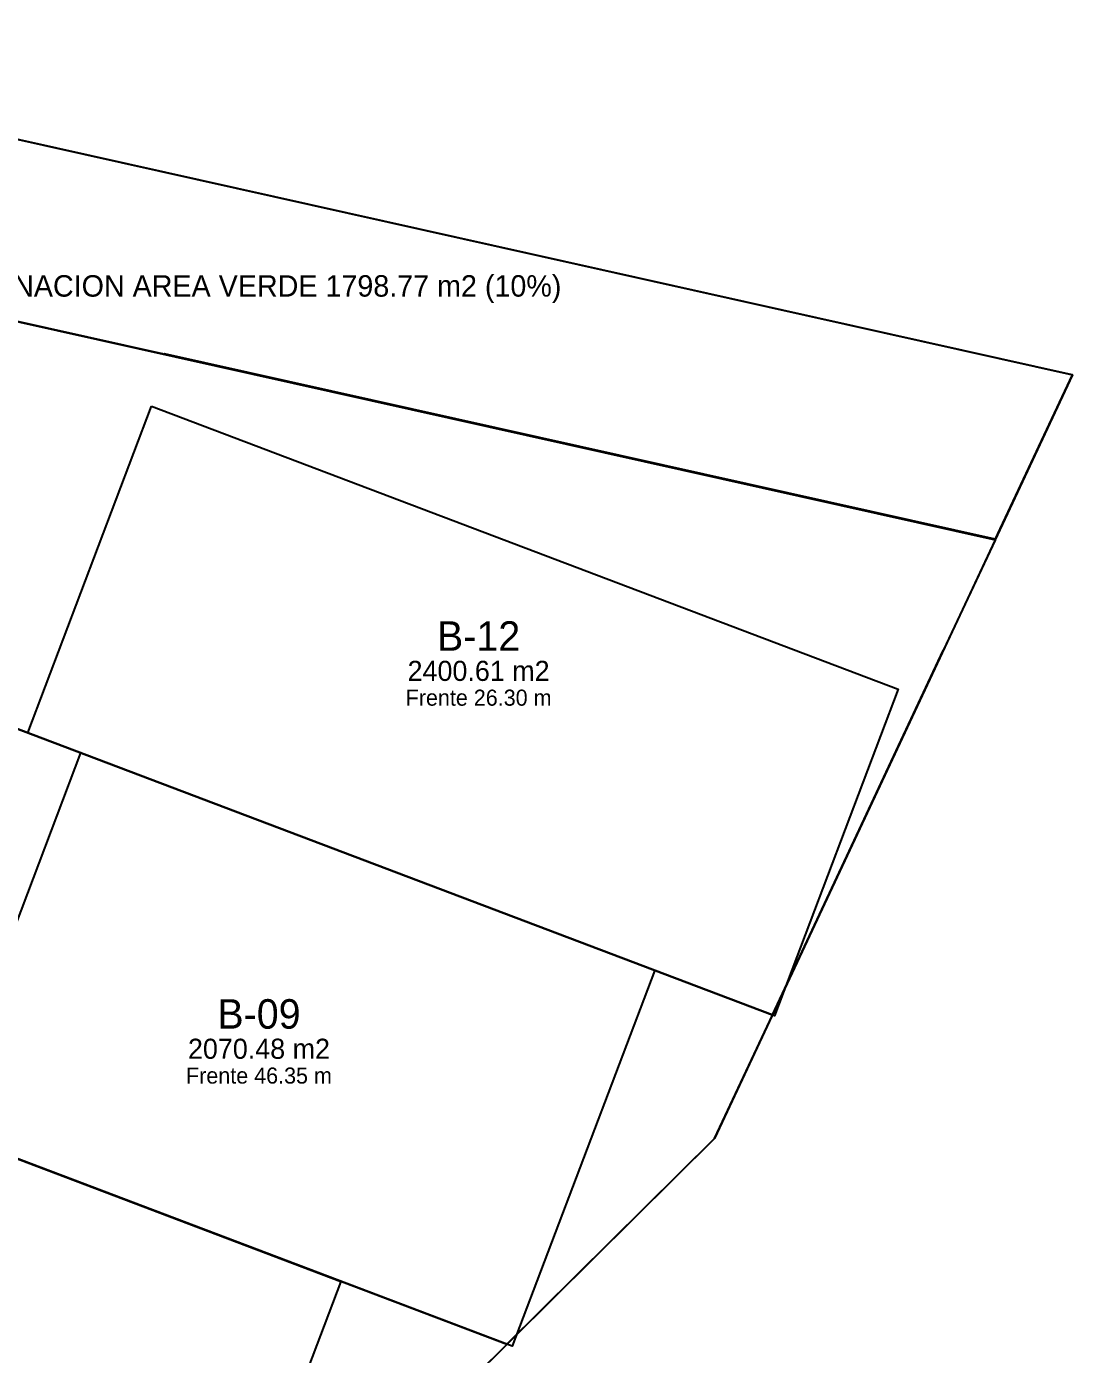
# Model space of a CAD drawing. Header units: metres. Extents: x 357856 to 358234, y 2285113 to 2285465.
# Drawn here: x 358156 to 358234, y 2285366.1 to 2285465.1 of the extents above; entities that cross this region are included whole.
import ezdxf
from ezdxf.enums import TextEntityAlignment as Align

# ---------------------------------------------------------------- set-up
doc = ezdxf.new("R2010")
doc.units = ezdxf.units.M
for name, color, linetype in [('BODEGA-HUELLA', 30, 'Continuous'), ('DONACION-AREA-VERDE', 3, 'Continuous'), ('LOTES', 2, 'Continuous'), ('POLIGONO', 5, 'Continuous'), ('TEXTO', 7, 'Continuous')]:
    doc.layers.add(name, color=color, linetype=linetype)

msp = doc.modelspace()

# ---------------------------------------------------------------- linework, layer by layer
at = {"layer": 'BODEGA-HUELLA'}
for points in [[(358165.326, 2285436.801), (358221.047, 2285415.686), (358211.815, 2285391.325), (358156.095, 2285412.44), (358165.326, 2285436.801)], [(358160.068, 2285410.934), (358202.871, 2285394.714), (358192.24, 2285366.661), (358149.437, 2285382.881), (358160.068, 2285410.934)], [(358123.645, 2285392.655), (358179.459, 2285371.504), (358168.829, 2285343.451), (358113.014, 2285364.601), (358123.645, 2285392.655)]]:
    msp.add_lwpolyline(points, close=True, dxfattribs=at)
at = {"layer": 'DONACION-AREA-VERDE'}
msp.add_lwpolyline([(358114.692, 2285452.191), (358228.263, 2285426.85), (358228.263, 2285426.85), (358228.263, 2285426.85), (358228.264, 2285426.85), (358228.265, 2285426.85), (358228.266, 2285426.85), (358228.267, 2285426.85), (358228.268, 2285426.851), (358228.269, 2285426.851), (358228.27, 2285426.851), (358228.271, 2285426.852), (358228.271, 2285426.853), (358228.272, 2285426.853), (358228.273, 2285426.854), (358228.273, 2285426.855), (358228.274, 2285426.855), (358228.274, 2285426.856), (358228.274, 2285426.856), (358234.031, 2285439.141), (358234.031, 2285439.141), (358234.031, 2285439.141), (358234.032, 2285439.142), (358234.032, 2285439.143), (358234.032, 2285439.144), (358234.032, 2285439.145), (358234.032, 2285439.146), (358234.032, 2285439.147), (358234.032, 2285439.148), (358234.031, 2285439.149), (358234.031, 2285439.15), (358234.03, 2285439.151), (358234.03, 2285439.152), (358234.029, 2285439.152), (358234.028, 2285439.153), (358234.027, 2285439.154), (358234.027, 2285439.154), (358234.026, 2285439.154), (358234.025, 2285439.155), (358234.025, 2285439.155), (358234.024, 2285439.155), (358117.581, 2285465.137)], dxfattribs=at)
at = {"layer": 'LOTES'}
for points in [[(358154.867, 2285412.905), (358211.635, 2285391.393), (358211.637, 2285391.392), (358211.639, 2285391.392), (358211.641, 2285391.392), (358211.643, 2285391.392), (358211.645, 2285391.392), (358211.647, 2285391.392), (358211.648, 2285391.393), (358211.65, 2285391.394), (358211.652, 2285391.395), (358211.654, 2285391.396), (358211.655, 2285391.397), (358211.657, 2285391.398), (358211.658, 2285391.4), (358211.659, 2285391.402), (358211.66, 2285391.403), (358224.401, 2285418.591), (358224.402, 2285418.593), (358224.403, 2285418.595), (358224.404, 2285418.596), (358224.406, 2285418.598), (358224.407, 2285418.599), (358224.409, 2285418.6), (358224.41, 2285418.601), (358224.412, 2285418.602), (358224.414, 2285418.602), (358224.416, 2285418.603), (358224.419, 2285418.603), (358224.419, 2285418.603), (358224.421, 2285418.603), (358224.423, 2285418.604), (358224.424, 2285418.604), (358224.426, 2285418.605), (358224.428, 2285418.605), (358224.43, 2285418.606), (358224.432, 2285418.607), (358224.434, 2285418.608), (358224.435, 2285418.609), (358224.437, 2285418.61), (358224.439, 2285418.611), (358224.44, 2285418.613), (358224.442, 2285418.614), (358224.443, 2285418.615), (358224.444, 2285418.617), (358224.446, 2285418.618), (358224.447, 2285418.62), (358224.448, 2285418.622), (358224.449, 2285418.623), (358224.45, 2285418.624), (358224.45, 2285418.624), (358224.45, 2285418.625), (358224.45, 2285418.626), (358224.451, 2285418.626), (358228.292, 2285426.824), (358228.292, 2285426.824), (358228.293, 2285426.825), (358228.293, 2285426.825), (358228.293, 2285426.825), (358228.293, 2285426.826), (358228.293, 2285426.826), (358228.293, 2285426.827), (358228.294, 2285426.828), (358228.294, 2285426.828), (358228.294, 2285426.828), (358228.294, 2285426.829), (358228.295, 2285426.831), (358228.295, 2285426.833), (358228.296, 2285426.835), (358228.296, 2285426.837), (358228.296, 2285426.839), (358228.296, 2285426.841), (358228.296, 2285426.843), (358228.296, 2285426.845), (358228.296, 2285426.847), (358228.296, 2285426.849), (358228.295, 2285426.851), (358228.295, 2285426.853), (358228.294, 2285426.855), (358228.293, 2285426.856), (358228.293, 2285426.858), (358228.292, 2285426.86), (358228.291, 2285426.862), (358228.29, 2285426.864), (358228.289, 2285426.865), (358228.287, 2285426.867), (358228.286, 2285426.868), (358228.285, 2285426.87), (358228.283, 2285426.871), (358228.282, 2285426.872), (358228.28, 2285426.874), (358228.279, 2285426.875), (358228.277, 2285426.876), (358228.275, 2285426.877), (358228.273, 2285426.878), (358228.272, 2285426.879), (358228.27, 2285426.879), (358228.269, 2285426.88), (358228.269, 2285426.88), (358228.268, 2285426.88), (358228.267, 2285426.88), (358228.267, 2285426.88), (358228.266, 2285426.88), (358228.266, 2285426.88), (358228.266, 2285426.88), (358228.266, 2285426.881), (358228.265, 2285426.881), (358228.265, 2285426.881), (358166.303, 2285440.706), (358166.302, 2285440.706), (358166.301, 2285440.706), (358166.301, 2285440.707), (358166.301, 2285440.707), (358166.3, 2285440.707), (358166.298, 2285440.707), (358166.296, 2285440.707), (358166.294, 2285440.707), (358166.292, 2285440.707), (358166.29, 2285440.707), (358166.288, 2285440.707), (358166.286, 2285440.706), (358166.284, 2285440.706), (358166.283, 2285440.705), (358166.281, 2285440.705), (358166.279, 2285440.704), (358166.277, 2285440.703), (358166.275, 2285440.703), (358166.274, 2285440.702), (358166.272, 2285440.701), (358166.271, 2285440.7), (358166.269, 2285440.698), (358166.267, 2285440.697), (358166.266, 2285440.696), (358166.265, 2285440.694), (358166.263, 2285440.693), (358166.262, 2285440.691), (358166.261, 2285440.69), (358166.26, 2285440.688), (358166.26, 2285440.688), (358166.258, 2285440.686), (358166.257, 2285440.684), (358166.256, 2285440.683), (358166.254, 2285440.681), (358166.252, 2285440.68), (358166.251, 2285440.679), (358166.249, 2285440.679), (358166.247, 2285440.678), (358166.245, 2285440.678), (358166.243, 2285440.677), (358166.241, 2285440.678), (358166.239, 2285440.678), (358166.237, 2285440.678), (358166.235, 2285440.679), (358166.161, 2285440.707), (358166.158, 2285440.708), (358149.189, 2285444.494)], [(358123.654, 2285392.651), (358191.835, 2285366.814), (358191.836, 2285366.814), (358191.837, 2285366.814), (358191.838, 2285366.814), (358191.839, 2285366.814), (358191.84, 2285366.814), (358191.841, 2285366.814), (358191.841, 2285366.814), (358191.842, 2285366.815), (358191.843, 2285366.815), (358191.844, 2285366.815), (358191.845, 2285366.816), (358191.846, 2285366.817), (358207.333, 2285382.171), (358207.333, 2285382.171), (358207.333, 2285382.171), (358207.334, 2285382.172), (358207.334, 2285382.172), (358207.335, 2285382.173), (358207.335, 2285382.173), (358207.335, 2285382.174), (358211.648, 2285391.377), (358211.648, 2285391.378), (358211.648, 2285391.379), (358211.648, 2285391.38), (358211.649, 2285391.38), (358211.649, 2285391.381), (358211.648, 2285391.382), (358211.648, 2285391.383), (358211.648, 2285391.384), (358211.648, 2285391.385), (358211.647, 2285391.386), (358211.647, 2285391.387), (358211.646, 2285391.388), (358211.645, 2285391.388), (358211.645, 2285391.389), (358211.644, 2285391.389), (358211.643, 2285391.39), (358211.642, 2285391.39), (358154.857, 2285412.909)], [(358168.434, 2285343.606), (358191.83, 2285366.801), (358191.831, 2285366.802), (358191.831, 2285366.803), (358191.832, 2285366.804), (358191.832, 2285366.804), (358191.832, 2285366.805), (358191.833, 2285366.806), (358191.833, 2285366.807), (358191.833, 2285366.808), (358191.833, 2285366.809), (358191.833, 2285366.81), (358191.832, 2285366.811), (358191.832, 2285366.812), (358191.832, 2285366.813), (358191.831, 2285366.814), (358191.83, 2285366.815), (358191.83, 2285366.815), (358191.829, 2285366.816), (358191.828, 2285366.817), (358191.827, 2285366.817), (358191.826, 2285366.818), (358123.654, 2285392.651)]]:
    msp.add_lwpolyline(points, dxfattribs=at)
at = {"layer": 'POLIGONO'}
msp.add_lwpolyline([(358047, 2285277.867), (358117.571, 2285465.139), (358234.036, 2285439.152), (358207.334, 2285382.172), (358137.836, 2285313.271), (358090.153, 2285273.099), (358086.577, 2285270.953), (358082.524, 2285270.238), (358079.543, 2285270.596), (358047, 2285277.867)], close=True, dxfattribs=at)

# ---------------------------------------------------------------- texts
at = {"layer": 'DONACION-AREA-VERDE'}
msp.add_text('DONACION AREA VERDE 1798.77 m2 (10%)', height=1.6, dxfattribs=at).set_placement((358173.852, 2285445.786), align=Align.MIDDLE_CENTER)
at = {"layer": 'TEXTO'}
for s, height, p in [('B-12', 2.2, (358189.731, 2285419.66)), ('2400.61 m2', 1.5, (358189.731, 2285417.06)), ('Frente 26.30 m', 1.2, (358189.731, 2285415.06)), ('B-09', 2.2, (358173.346, 2285391.461)), ('2070.48 m2', 1.5, (358173.346, 2285388.861)), ('Frente 46.35 m', 1.2, (358173.346, 2285386.861))]:
    msp.add_text(s, height=height, dxfattribs=at).set_placement(p, align=Align.MIDDLE_CENTER)

doc.saveas('drawing.dxf')
